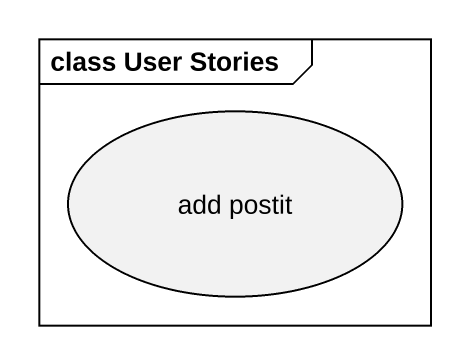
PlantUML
@startuml
mainframe class User Stories
usecase "add postit" as add_postit
@enduml
